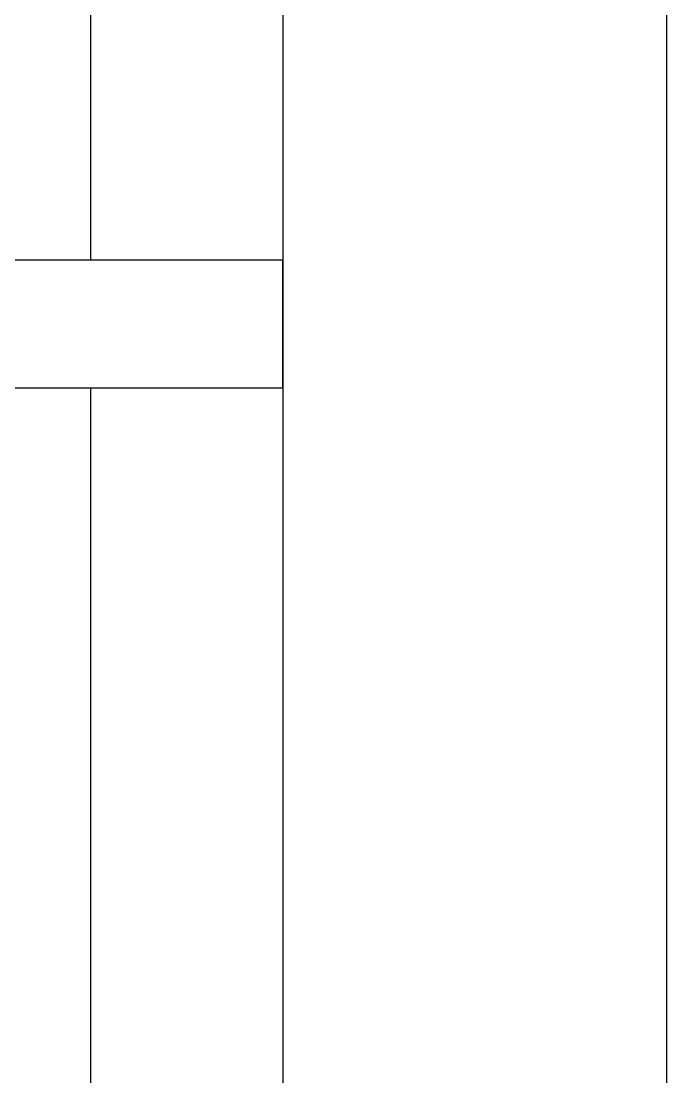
# Model space of a CAD drawing. Header units: inches. Extents: x 16928 to 514628, y -1471 to 241387.
# Drawn here: x 67186.3 to 67438.6, y 42036.9 to 42449.7 of the extents above; entities that cross this region are included whole.
import ezdxf

# ---------------------------------------------------------------- set-up
doc = ezdxf.new("R2010")
doc.units = ezdxf.units.IN
doc.header["$MEASUREMENT"] = 0
doc.layers.add('LW', color=2, linetype='Continuous')
doc.layers.add('WIN', color=9, linetype='Continuous')

msp = doc.modelspace()

# ---------------------------------------------------------------- linework, layer by layer
at = {"layer": 'LW'}
msp.add_line((67438.56, 41722.98), (67438.56, 43522.98), dxfattribs=at)
at = {"layer": 'WIN'}
for p, q in [((67288.56, 43497.98), (67288.56, 41747.98)), ((67213.56, 42356.31), (67213.56, 42889.65)), ((67213.56, 41772.98), (67213.56, 42306.31))]:
    msp.add_line(p, q, dxfattribs=at)
msp.add_lwpolyline([(67288.56, 42306.31), (67288.56, 42356.31), (67138.56, 42356.31), (67138.56, 42306.31)], close=True, dxfattribs=at)

doc.saveas('drawing.dxf')
